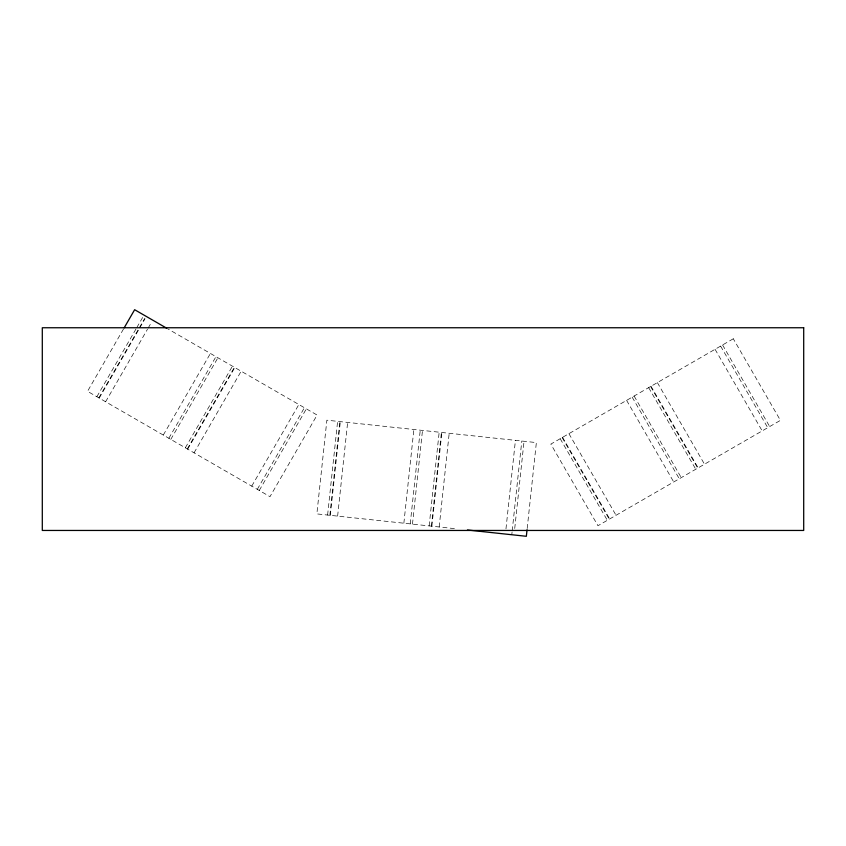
<?xml version="1.0" encoding="UTF-8"?>
<svg xmlns="http://www.w3.org/2000/svg" width="846" height="846" viewBox="0 0 846 846"><rect width="100%" height="100%" fill="white"/><g stroke="black" fill="none" stroke-linecap="round" stroke-linejoin="round"><path stroke-width="0.63" stroke-dasharray="4.23 3.17" d="M327.603 515.055L337.617 421.35M329.845 515.288L339.859 421.583M330.31 515.341L340.325 421.636M337.628 516.123L347.643 422.418M403.859 523.198L413.874 429.493M410.236 523.885L420.251 430.18M412.478 524.118L422.492 430.413M429.155 525.905L439.169 432.2M431.407 526.149L441.422 432.443M431.862 526.191L441.876 432.486M439.18 526.973L449.194 433.268M505.971 528.845L515.426 440.354M511.788 534.735L512.063 532.134M512.2 530.833L521.802 441.03M514.728 528.464L524.044 441.274M527.185 528.486L536.364 442.585L326.873 420.198L316.859 513.903L456.057 528.782M123.516 328.978L87.529 391.317L269.98 496.665L317.102 415.048L167.434 328.639M96.878 396.721L136.143 328.713M136.798 327.582L142.688 317.377M98.834 397.853L138.755 328.703M139.41 327.571L144.645 318.508M99.236 398.085L139.156 328.935M139.812 327.804L145.047 318.741M105.613 401.765L147.49 329.221M148.145 328.079L151.423 322.411M163.289 435.066L210.411 353.448M168.851 438.27L215.963 356.663M170.797 439.402L217.919 357.784M185.327 447.788L232.449 366.17M187.283 448.919L234.405 367.301M187.685 449.152L234.807 367.534M194.062 452.822L241.173 371.214M251.738 486.133L298.86 404.515M257.3 489.337L304.412 407.73M259.257 490.469L306.368 408.851M722.569 344.967L769.691 426.574M720.612 346.088L767.734 427.706M715.06 349.303L762.183 430.91M657.374 382.604L704.496 464.211M651.008 386.284L698.13 467.891M650.606 386.516L697.728 468.124M648.649 387.637L695.772 469.255M634.119 396.034L681.242 477.641M632.163 397.155L679.285 478.773M626.611 400.37L673.733 481.977M568.924 433.67L616.047 515.277M562.558 437.35L609.68 518.958M562.156 437.583L609.279 519.19M560.2 438.704L607.322 520.322M733.302 338.77L550.841 444.108L597.963 525.726L780.414 420.377L733.302 338.77"/><path stroke-width="1.27" d="M527.047 529.786L526.349 536.29L467.436 529.998M124.172 327.846L134.641 309.71L166.577 328.142M803.7 327.751L42.3 327.751L42.3 530.453L803.7 530.453L803.7 327.751"/></g></svg>
